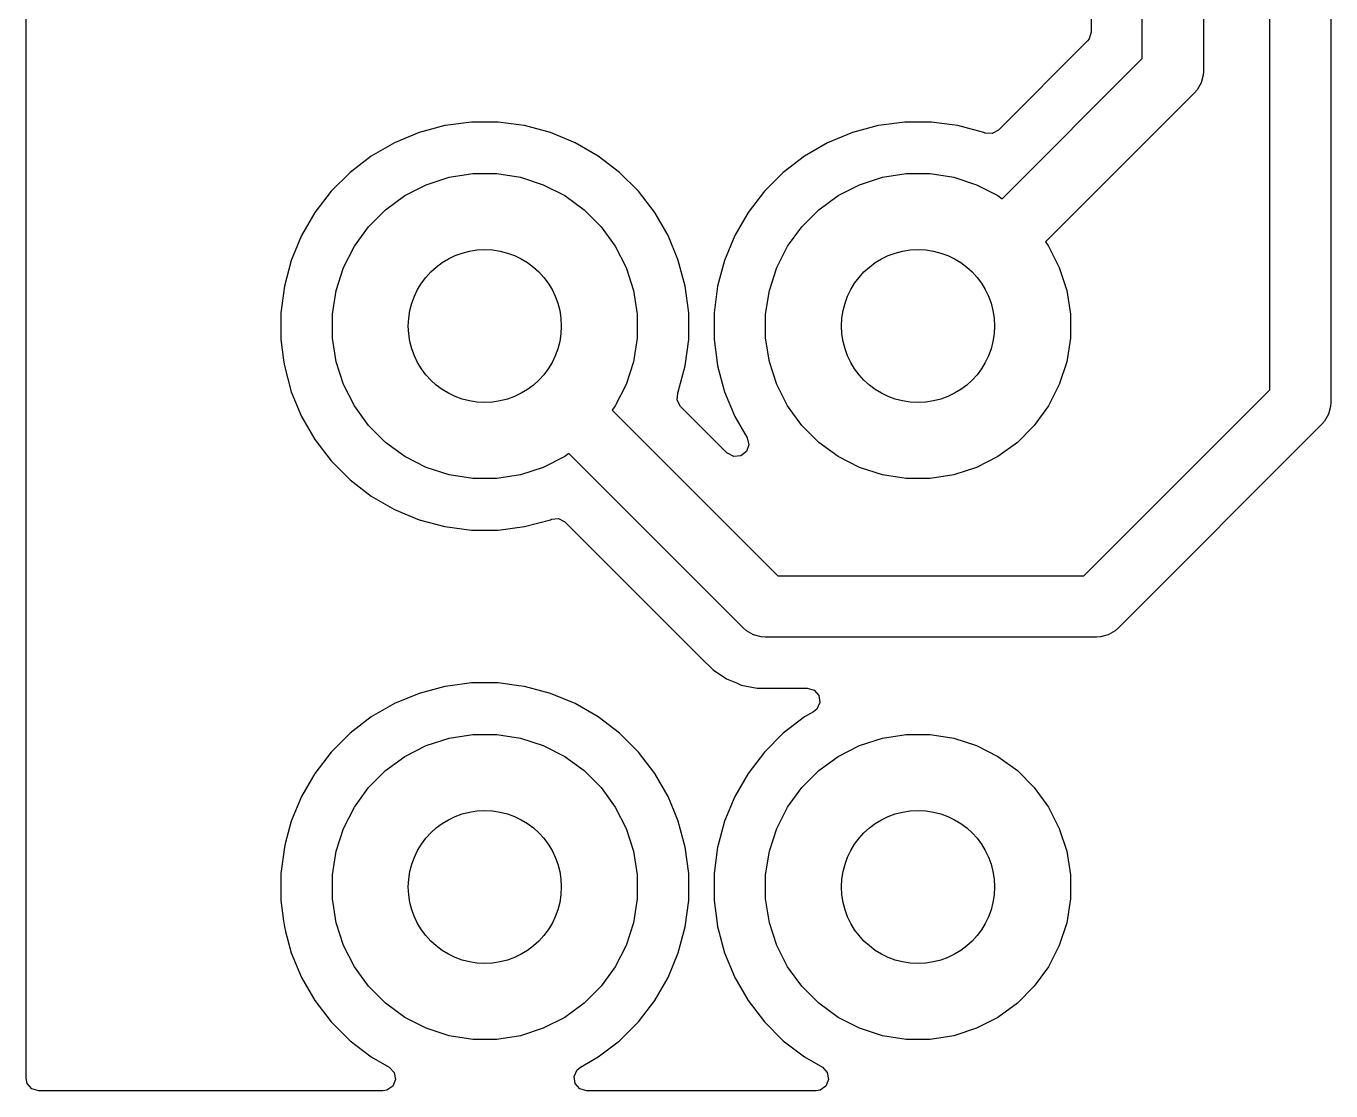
# Model space of a CAD drawing. Extents: x 106.5 to 136.8, y -97.6 to -56.6.
# Drawn here: x 106.5 to 119.3, y -97.5 to -87.06 of the extents above; entities that cross this region are included whole.
import ezdxf

# ---------------------------------------------------------------- set-up
doc = ezdxf.new("R2010")
doc.units = 0
doc.layers.add('BLACK', color=7, linetype='CONTINUOUS')

msp = doc.modelspace()

# ---------------------------------------------------------------- linework, layer by layer
at = {"layer": 'BLACK', "linetype": 'CONTINUOUS'}
for p, q in [((119.3, -78), (119.3, -90.75)), ((118.7, -90.625736), (118.7, -78.124264)), ((118.05, -83.25), (118.05, -87.5)), ((117.45, -87.375736), (117.45, -83.374264)), ((106.5005, -97.3755), (106.5005, -84.868905)), ((116.9495, -86.428996), (116.9495, -87.117059)), ((116.9495, -87.117059), (116.929815, -87.184098)), ((116.913181, -87.20474), (116.039201, -88.078719)), ((116.929815, -87.184098), (116.913181, -87.20474)), ((116.07484, -88.750895), (117.45, -87.375736)), ((118.047433, -87.539158), (118.027164, -87.614805)), ((118.05, -87.5), (118.047433, -87.539158)), ((118.027164, -87.614805), (117.988006, -87.682628)), ((117.962132, -87.712132), (116.499104, -89.175159)), ((117.988006, -87.682628), (117.962132, -87.712132)), ((110.608884, -88.03373), (110.440982, -88.078719)), ((110.637772, -88.029926), (110.608884, -88.03373)), ((110.868872, -87.9995), (110.637772, -88.029926)), ((110.86888, -87.9995), (110.868872, -87.9995)), ((111.13112, -87.9995), (110.86888, -87.9995)), ((111.131127, -87.9995), (111.13112, -87.9995)), ((111.333339, -88.026123), (111.131127, -87.9995)), ((111.391116, -88.03373), (111.333339, -88.026123)), ((111.644419, -88.101602), (111.391116, -88.03373)), ((114.858884, -88.03373), (114.690982, -88.078719)), ((114.887772, -88.029926), (114.858884, -88.03373)), ((115.118872, -87.9995), (114.887772, -88.029926)), ((115.11888, -87.9995), (115.118872, -87.9995)), ((115.38112, -87.9995), (115.11888, -87.9995)), ((115.381127, -87.9995), (115.38112, -87.9995)), ((115.583339, -88.026123), (115.381127, -87.9995)), ((115.641116, -88.03373), (115.583339, -88.026123)), ((115.748172, -88.062415), (115.641116, -88.03373)), ((110.355571, -88.101605), (110.113309, -88.201953)), ((110.355581, -88.101602), (110.355571, -88.101605)), ((110.440982, -88.078719), (110.355581, -88.101602)), ((111.644421, -88.101603), (111.644419, -88.101602)), ((111.644428, -88.101605), (111.644421, -88.101603)), ((111.88669, -88.201953), (111.644428, -88.101605)), ((114.605571, -88.101605), (114.363309, -88.201953)), ((114.605581, -88.101602), (114.605571, -88.101605)), ((114.690982, -88.078719), (114.605581, -88.101602)), ((115.894418, -88.101601), (115.748172, -88.062415)), ((115.899895, -88.10387), (115.894418, -88.101601)), ((115.904086, -88.105606), (115.899895, -88.10387)), ((115.908186, -88.10722), (115.904086, -88.105606)), ((115.977878, -88.112204), (115.908186, -88.10722)), ((116.039201, -88.078719), (115.977878, -88.112204)), ((110.113299, -88.201958), (109.886196, -88.333075)), ((110.113309, -88.201953), (110.113299, -88.201958)), ((111.8867, -88.201958), (111.88669, -88.201953)), ((112.113803, -88.333075), (111.8867, -88.201958)), ((114.363299, -88.201958), (114.136196, -88.333075)), ((114.363309, -88.201953), (114.363299, -88.201958)), ((109.886196, -88.333075), (109.678148, -88.492718)), ((112.321851, -88.492718), (112.113803, -88.333075)), ((114.136196, -88.333075), (113.928148, -88.492718)), ((109.678148, -88.492718), (109.492718, -88.678148)), ((110.425975, -88.614181), (110.649832, -88.541445)), ((110.649832, -88.541445), (110.882311, -88.504624)), ((110.882311, -88.504624), (111.117689, -88.504624)), ((111.117689, -88.504624), (111.350168, -88.541445)), ((111.350168, -88.541445), (111.574025, -88.614181)), ((112.32186, -88.492726), (112.321851, -88.492718)), ((112.507274, -88.67814), (112.32186, -88.492726)), ((113.928148, -88.492718), (113.742718, -88.678148)), ((114.675975, -88.614181), (114.899832, -88.541445)), ((114.899832, -88.541445), (115.132311, -88.504624)), ((115.132311, -88.504624), (115.367689, -88.504624)), ((115.367689, -88.504624), (115.600168, -88.541445)), ((115.600168, -88.541445), (115.824025, -88.614181)), ((109.492718, -88.678148), (109.333075, -88.886196)), ((110.216252, -88.72104), (110.425975, -88.614181)), ((111.574025, -88.614181), (111.783748, -88.72104)), ((112.507281, -88.678148), (112.507274, -88.67814)), ((112.666924, -88.886196), (112.507281, -88.678148)), ((113.742718, -88.678148), (113.583075, -88.886196)), ((114.466252, -88.72104), (114.675975, -88.614181)), ((115.824025, -88.614181), (116.033748, -88.72104)), ((110.025828, -88.859391), (110.216252, -88.72104)), ((111.783748, -88.72104), (111.974172, -88.859391)), ((114.275828, -88.859391), (114.466252, -88.72104)), ((116.033748, -88.72104), (116.07484, -88.750895)), ((109.333075, -88.886196), (109.201958, -89.113299)), ((109.859391, -89.025828), (110.025828, -88.859391)), ((111.974172, -88.859391), (112.140609, -89.025828)), ((112.798041, -89.113299), (112.666924, -88.886196)), ((113.583075, -88.886196), (113.451958, -89.113299)), ((114.109391, -89.025828), (114.275828, -88.859391)), ((109.72104, -89.216252), (109.859391, -89.025828)), ((112.140609, -89.025828), (112.27896, -89.216252)), ((113.97104, -89.216252), (114.109391, -89.025828)), ((109.201953, -89.113309), (109.101605, -89.355571)), ((109.201958, -89.113299), (109.201953, -89.113309)), ((112.798046, -89.113309), (112.798041, -89.113299)), ((112.894401, -89.345931), (112.798046, -89.113309)), ((113.451953, -89.113309), (113.351605, -89.355571)), ((113.451958, -89.113299), (113.451953, -89.113309)), ((116.499104, -89.175159), (116.52896, -89.216252)), ((109.614181, -89.425975), (109.72104, -89.216252)), ((112.27896, -89.216252), (112.385819, -89.425975)), ((113.864181, -89.425975), (113.97104, -89.216252)), ((116.52896, -89.216252), (116.635819, -89.425975)), ((109.101602, -89.355581), (109.03373, -89.608885)), ((109.101605, -89.355571), (109.101602, -89.355581)), ((109.541445, -89.649832), (109.614181, -89.425975)), ((112.385819, -89.425975), (112.458555, -89.649832)), ((112.898398, -89.355581), (112.894401, -89.345931)), ((112.96627, -89.608884), (112.898398, -89.355581)), ((113.351602, -89.355581), (113.28373, -89.608885)), ((113.351605, -89.355571), (113.351602, -89.355581)), ((113.791445, -89.649832), (113.864181, -89.425975)), ((116.635819, -89.425975), (116.708555, -89.649832)), ((109.03373, -89.608885), (108.9995, -89.868872)), ((109.504624, -89.882311), (109.541445, -89.649832)), ((112.458555, -89.649832), (112.495376, -89.882311)), ((113.0005, -89.86888), (112.96627, -89.608884)), ((113.28373, -89.608885), (113.2495, -89.868872)), ((113.754624, -89.882311), (113.791445, -89.649832)), ((116.708555, -89.649832), (116.745376, -89.882311)), ((108.9995, -89.868872), (108.9995, -90.131127)), ((109.504624, -90.117689), (109.504624, -89.882311)), ((112.495376, -89.882311), (112.495376, -90.117689)), ((113.0005, -90.13112), (113.0005, -89.86888)), ((113.2495, -89.868872), (113.2495, -90.131127)), ((113.754624, -90.117689), (113.754624, -89.882311)), ((116.745376, -89.882311), (116.745376, -90.117689)), ((108.9995, -90.131127), (109.026123, -90.333339)), ((109.541445, -90.350168), (109.504624, -90.117689)), ((112.495376, -90.117689), (112.458555, -90.350168)), ((112.96627, -90.391116), (113.0005, -90.13112)), ((113.2495, -90.131127), (113.276123, -90.333339)), ((113.791445, -90.350168), (113.754624, -90.117689)), ((116.745376, -90.117689), (116.708555, -90.350168)), ((109.026123, -90.333339), (109.03373, -90.391116)), ((109.614181, -90.574025), (109.541445, -90.350168)), ((112.458555, -90.350168), (112.385819, -90.574025)), ((113.276123, -90.333339), (113.28373, -90.391116)), ((113.864181, -90.574025), (113.791445, -90.350168)), ((116.708555, -90.350168), (116.635819, -90.574025)), ((109.03373, -90.391116), (109.101602, -90.644418)), ((112.898398, -90.644419), (112.96627, -90.391116)), ((113.28373, -90.391116), (113.351602, -90.644418)), ((109.72104, -90.783748), (109.614181, -90.574025)), ((112.385819, -90.574025), (112.27896, -90.783748)), ((113.97104, -90.783748), (113.864181, -90.574025)), ((116.635819, -90.574025), (116.52896, -90.783748)), ((109.101602, -90.644418), (109.101605, -90.644428)), ((109.101605, -90.644428), (109.201953, -90.88669)), ((112.887795, -90.72788), (112.892779, -90.658188)), ((112.92128, -90.789203), (112.887795, -90.72788)), ((112.892779, -90.658188), (112.894402, -90.654065)), ((112.894402, -90.654065), (112.898398, -90.644419)), ((113.351602, -90.644418), (113.351605, -90.644428)), ((113.351605, -90.644428), (113.451953, -90.88669)), ((116.875736, -92.45), (118.7, -90.625736)), ((109.859391, -90.974172), (109.72104, -90.783748)), ((112.27896, -90.783748), (112.249104, -90.82484)), ((112.249104, -90.82484), (113.874264, -92.45)), ((113.377689, -91.245612), (112.92128, -90.789203)), ((114.109391, -90.974172), (113.97104, -90.783748)), ((116.52896, -90.783748), (116.390609, -90.974172)), ((119.277164, -90.864805), (119.238006, -90.932628)), ((119.297433, -90.789158), (119.277164, -90.864805)), ((119.3, -90.75), (119.297433, -90.789158)), ((109.201953, -90.88669), (109.201958, -90.8867)), ((109.201958, -90.8867), (109.333075, -91.113803)), ((110.025828, -91.140609), (109.859391, -90.974172)), ((113.451953, -90.88669), (113.451958, -90.8867)), ((113.451958, -90.8867), (113.572757, -91.095931)), ((114.275828, -91.140609), (114.109391, -90.974172)), ((116.390609, -90.974172), (116.224172, -91.140609)), ((119.212132, -90.962132), (117.212132, -92.962132)), ((119.238006, -90.932628), (119.212132, -90.962132)), ((109.333075, -91.113803), (109.492718, -91.321851)), ((113.572757, -91.095931), (113.58923, -91.163832)), ((110.216252, -91.27896), (110.025828, -91.140609)), ((111.82484, -91.249104), (111.783748, -91.27896)), ((113.537868, -92.962132), (111.82484, -91.249104)), ((113.3798, -91.247674), (113.377689, -91.245612)), ((113.441902, -91.27969), (113.3798, -91.247674)), ((113.566377, -91.229859), (113.511456, -91.273049)), ((113.58923, -91.163832), (113.566377, -91.229859)), ((114.466252, -91.27896), (114.275828, -91.140609)), ((116.224172, -91.140609), (116.033748, -91.27896)), ((109.492718, -91.321851), (109.492726, -91.32186)), ((109.492726, -91.32186), (109.67814, -91.507274)), ((110.425975, -91.385819), (110.216252, -91.27896)), ((110.649832, -91.458555), (110.425975, -91.385819)), ((111.574025, -91.385819), (111.350168, -91.458555)), ((111.783748, -91.27896), (111.574025, -91.385819)), ((113.511456, -91.273049), (113.441902, -91.27969)), ((114.675975, -91.385819), (114.466252, -91.27896)), ((114.899832, -91.458555), (114.675975, -91.385819)), ((115.824025, -91.385819), (115.600168, -91.458555)), ((116.033748, -91.27896), (115.824025, -91.385819)), ((109.67814, -91.507274), (109.678148, -91.507281)), ((109.678148, -91.507281), (109.886196, -91.666924)), ((110.882311, -91.495376), (110.649832, -91.458555)), ((111.117689, -91.495376), (110.882311, -91.495376)), ((111.350168, -91.458555), (111.117689, -91.495376)), ((115.132311, -91.495376), (114.899832, -91.458555)), ((115.367689, -91.495376), (115.132311, -91.495376)), ((115.600168, -91.458555), (115.367689, -91.495376)), ((109.886196, -91.666924), (110.113299, -91.798041)), ((110.113299, -91.798041), (110.113309, -91.798046)), ((110.113309, -91.798046), (110.355571, -91.898394)), ((110.355571, -91.898394), (110.355581, -91.898398)), ((110.355581, -91.898398), (110.608884, -91.96627)), ((111.391116, -91.96627), (111.644419, -91.898398)), ((111.644419, -91.898398), (111.654066, -91.894401)), ((111.654066, -91.894401), (111.723534, -91.88693)), ((111.723534, -91.88693), (111.786015, -91.918203)), ((110.608884, -91.96627), (110.86888, -92.0005)), ((110.86888, -92.0005), (110.868887, -92.0005)), ((110.868887, -92.0005), (111.131113, -92.0005)), ((111.131113, -92.0005), (111.13112, -92.0005)), ((111.13112, -92.0005), (111.391116, -91.96627)), ((111.786015, -91.918203), (111.789203, -91.92128)), ((111.789203, -91.92128), (113.12387, -93.255947)), ((113.874264, -92.45), (116.875736, -92.45)), ((113.567372, -92.988006), (113.537868, -92.962132)), ((113.635195, -93.027164), (113.567372, -92.988006)), ((113.710842, -93.047433), (113.635195, -93.027164)), ((113.75, -93.05), (113.710842, -93.047433)), ((117, -93.05), (113.75, -93.05)), ((117.039158, -93.047433), (117, -93.05)), ((117.114805, -93.027164), (117.039158, -93.047433)), ((117.182628, -92.988006), (117.114805, -93.027164)), ((117.212132, -92.962132), (117.182628, -92.988006)), ((113.12387, -93.255947), (113.123891, -93.25597)), ((113.123891, -93.25597), (113.239707, -93.371786)), ((113.239707, -93.371786), (113.239711, -93.371789)), ((113.239711, -93.371789), (113.370814, -93.45939)), ((110.608884, -93.53373), (110.355581, -93.601602)), ((110.637772, -93.529926), (110.608884, -93.53373)), ((110.868872, -93.4995), (110.637772, -93.529926)), ((110.86888, -93.4995), (110.868872, -93.4995)), ((111.13112, -93.4995), (110.86888, -93.4995)), ((111.131127, -93.4995), (111.13112, -93.4995)), ((111.333339, -93.526123), (111.131127, -93.4995)), ((111.391116, -93.53373), (111.333339, -93.526123)), ((111.644419, -93.601602), (111.391116, -93.53373)), ((113.370814, -93.45939), (113.370827, -93.459397)), ((113.370827, -93.459397), (113.467646, -93.4995)), ((113.467646, -93.4995), (113.516503, -93.519737)), ((113.516503, -93.519737), (113.516507, -93.519737)), ((113.516507, -93.519737), (113.516508, -93.519738)), ((113.516508, -93.519738), (113.671154, -93.5505)), ((113.671154, -93.5505), (113.671157, -93.5505)), ((113.671157, -93.5505), (113.671158, -93.5505)), ((113.671158, -93.5505), (114.162859, -93.5505)), ((114.162859, -93.5505), (114.229898, -93.570185)), ((110.355571, -93.601605), (110.113309, -93.701953)), ((110.355581, -93.601602), (110.355571, -93.601605)), ((111.644421, -93.601603), (111.644419, -93.601602)), ((111.644428, -93.601605), (111.644421, -93.601603)), ((111.88669, -93.701953), (111.644428, -93.601605)), ((114.229898, -93.570185), (114.275653, -93.622989)), ((114.285597, -93.692147), (114.256572, -93.755703)), ((114.275653, -93.622989), (114.285597, -93.692147)), ((110.113299, -93.701958), (109.886196, -93.833075)), ((110.113309, -93.701953), (110.113299, -93.701958)), ((111.8867, -93.701958), (111.88669, -93.701953)), ((112.113803, -93.833075), (111.8867, -93.701958)), ((114.224859, -93.781887), (114.136196, -93.833075)), ((114.256572, -93.755703), (114.224859, -93.781887)), ((109.886196, -93.833075), (109.678148, -93.992718)), ((112.321851, -93.992718), (112.113803, -93.833075)), ((114.136196, -93.833075), (113.928148, -93.992718)), ((109.678148, -93.992718), (109.492718, -94.178148)), ((110.425975, -94.114181), (110.649832, -94.041445)), ((110.649832, -94.041445), (110.882311, -94.004624)), ((110.882311, -94.004624), (111.117689, -94.004624)), ((111.117689, -94.004624), (111.350168, -94.041445)), ((111.350168, -94.041445), (111.574025, -94.114181)), ((112.32186, -93.992726), (112.321851, -93.992718)), ((112.507274, -94.17814), (112.32186, -93.992726)), ((113.928148, -93.992718), (113.742718, -94.178148)), ((114.675975, -94.114181), (114.899832, -94.041445)), ((114.899832, -94.041445), (115.132311, -94.004624)), ((115.132311, -94.004624), (115.367689, -94.004624)), ((115.367689, -94.004624), (115.600168, -94.041445)), ((115.600168, -94.041445), (115.824025, -94.114181)), ((109.492718, -94.178148), (109.333075, -94.386196)), ((110.216252, -94.22104), (110.425975, -94.114181)), ((111.574025, -94.114181), (111.783748, -94.22104)), ((112.507281, -94.178148), (112.507274, -94.17814)), ((112.666924, -94.386196), (112.507281, -94.178148)), ((113.742718, -94.178148), (113.583075, -94.386196)), ((114.466252, -94.22104), (114.675975, -94.114181)), ((115.824025, -94.114181), (116.033748, -94.22104)), ((110.025828, -94.359391), (110.216252, -94.22104)), ((111.783748, -94.22104), (111.974172, -94.359391)), ((114.275828, -94.359391), (114.466252, -94.22104)), ((116.033748, -94.22104), (116.224172, -94.359391)), ((109.333075, -94.386196), (109.201958, -94.613299)), ((109.859391, -94.525828), (110.025828, -94.359391)), ((111.974172, -94.359391), (112.140609, -94.525828)), ((112.798041, -94.613299), (112.666924, -94.386196)), ((113.583075, -94.386196), (113.451958, -94.613299)), ((114.109391, -94.525828), (114.275828, -94.359391)), ((116.224172, -94.359391), (116.390609, -94.525828)), ((109.72104, -94.716252), (109.859391, -94.525828)), ((112.140609, -94.525828), (112.27896, -94.716252)), ((113.97104, -94.716252), (114.109391, -94.525828)), ((116.390609, -94.525828), (116.52896, -94.716252)), ((109.201953, -94.613309), (109.101605, -94.855571)), ((109.201958, -94.613299), (109.201953, -94.613309)), ((109.614181, -94.925975), (109.72104, -94.716252)), ((112.27896, -94.716252), (112.385819, -94.925975)), ((112.798046, -94.613309), (112.798041, -94.613299)), ((112.858004, -94.758061), (112.798046, -94.613309)), ((113.451953, -94.613309), (113.351605, -94.855571)), ((113.451958, -94.613299), (113.451953, -94.613309)), ((113.864181, -94.925975), (113.97104, -94.716252)), ((116.52896, -94.716252), (116.635819, -94.925975)), ((112.898398, -94.855581), (112.858004, -94.758061)), ((109.101602, -94.855581), (109.042206, -95.077253)), ((109.101605, -94.855571), (109.101602, -94.855581)), ((109.541445, -95.149832), (109.614181, -94.925975)), ((112.385819, -94.925975), (112.458555, -95.149832)), ((112.96627, -95.108884), (112.898398, -94.855581)), ((113.351602, -94.855581), (113.292206, -95.077253)), ((113.351605, -94.855571), (113.351602, -94.855581)), ((113.791445, -95.149832), (113.864181, -94.925975)), ((116.635819, -94.925975), (116.708555, -95.149832)), ((109.042206, -95.077253), (109.03373, -95.108885)), ((113.292206, -95.077253), (113.28373, -95.108885)), ((109.03373, -95.108885), (108.9995, -95.368872)), ((109.504624, -95.382311), (109.541445, -95.149832)), ((112.458555, -95.149832), (112.495376, -95.382311)), ((113.0005, -95.36888), (112.96627, -95.108884)), ((113.28373, -95.108885), (113.2495, -95.368872)), ((113.754624, -95.382311), (113.791445, -95.149832)), ((116.708555, -95.149832), (116.745376, -95.382311)), ((108.9995, -95.368872), (108.9995, -95.631127)), ((109.504624, -95.617689), (109.504624, -95.382311)), ((112.495376, -95.382311), (112.495376, -95.617689)), ((113.0005, -95.63112), (113.0005, -95.36888)), ((113.2495, -95.368872), (113.2495, -95.631127)), ((113.754624, -95.617689), (113.754624, -95.382311)), ((116.745376, -95.382311), (116.745376, -95.617689)), ((108.9995, -95.631127), (109.026123, -95.833339)), ((109.541445, -95.850168), (109.504624, -95.617689)), ((112.495376, -95.617689), (112.458555, -95.850168)), ((112.96627, -95.891116), (113.0005, -95.63112)), ((113.2495, -95.631127), (113.276123, -95.833339)), ((113.791445, -95.850168), (113.754624, -95.617689)), ((116.745376, -95.617689), (116.708555, -95.850168)), ((109.026123, -95.833339), (109.03373, -95.891116)), ((109.614181, -96.074025), (109.541445, -95.850168)), ((112.458555, -95.850168), (112.385819, -96.074025)), ((113.276123, -95.833339), (113.28373, -95.891116)), ((113.864181, -96.074025), (113.791445, -95.850168)), ((116.708555, -95.850168), (116.635819, -96.074025)), ((109.03373, -95.891116), (109.046349, -95.938211)), ((109.046349, -95.938211), (109.101602, -96.144418)), ((112.898398, -96.144419), (112.96627, -95.891116)), ((113.28373, -95.891116), (113.296349, -95.938211)), ((113.296349, -95.938211), (113.351602, -96.144418)), ((109.72104, -96.283748), (109.614181, -96.074025)), ((112.385819, -96.074025), (112.27896, -96.283748)), ((113.97104, -96.283748), (113.864181, -96.074025)), ((116.635819, -96.074025), (116.52896, -96.283748)), ((109.101602, -96.144418), (109.101605, -96.144428)), ((109.101605, -96.144428), (109.201953, -96.38669)), ((112.798043, -96.386697), (112.898398, -96.144419)), ((113.351602, -96.144418), (113.351605, -96.144428)), ((113.351605, -96.144428), (113.451953, -96.38669)), ((109.859391, -96.474172), (109.72104, -96.283748)), ((112.27896, -96.283748), (112.140609, -96.474172)), ((114.109391, -96.474172), (113.97104, -96.283748)), ((116.52896, -96.283748), (116.390609, -96.474172)), ((109.201953, -96.38669), (109.201958, -96.3867)), ((109.201958, -96.3867), (109.333075, -96.613803)), ((110.025828, -96.640609), (109.859391, -96.474172)), ((112.140609, -96.474172), (111.974172, -96.640609)), ((112.666924, -96.613803), (112.798043, -96.386697)), ((113.451953, -96.38669), (113.451958, -96.3867)), ((113.451958, -96.3867), (113.583075, -96.613803)), ((114.275828, -96.640609), (114.109391, -96.474172)), ((116.390609, -96.474172), (116.224172, -96.640609)), ((109.333075, -96.613803), (109.492718, -96.821851)), ((112.507282, -96.821851), (112.666924, -96.613803)), ((113.583075, -96.613803), (113.742718, -96.821851)), ((110.216252, -96.77896), (110.025828, -96.640609)), ((111.974172, -96.640609), (111.783748, -96.77896)), ((114.466252, -96.77896), (114.275828, -96.640609)), ((116.224172, -96.640609), (116.033748, -96.77896)), ((109.492718, -96.821851), (109.492726, -96.82186)), ((109.492726, -96.82186), (109.67814, -97.007274)), ((110.425975, -96.885819), (110.216252, -96.77896)), ((110.649832, -96.958555), (110.425975, -96.885819)), ((111.574025, -96.885819), (111.350168, -96.958555)), ((111.783748, -96.77896), (111.574025, -96.885819)), ((112.32186, -97.007274), (112.507274, -96.82186)), ((112.507274, -96.82186), (112.507277, -96.821855)), ((112.507277, -96.821855), (112.507282, -96.821851)), ((113.742718, -96.821851), (113.742726, -96.82186)), ((113.742726, -96.82186), (113.92814, -97.007274)), ((114.675975, -96.885819), (114.466252, -96.77896)), ((114.899832, -96.958555), (114.675975, -96.885819)), ((115.824025, -96.885819), (115.600168, -96.958555)), ((116.033748, -96.77896), (115.824025, -96.885819)), ((109.67814, -97.007274), (109.678148, -97.007281)), ((109.678148, -97.007281), (109.886196, -97.166924)), ((110.882311, -96.995376), (110.649832, -96.958555)), ((111.117689, -96.995376), (110.882311, -96.995376)), ((111.350168, -96.958555), (111.117689, -96.995376)), ((112.113803, -97.166924), (112.321851, -97.007282)), ((112.321851, -97.007282), (112.321855, -97.007277)), ((112.321855, -97.007277), (112.32186, -97.007274)), ((113.92814, -97.007274), (113.928148, -97.007281)), ((113.928148, -97.007281), (114.136196, -97.166924)), ((115.132311, -96.995376), (114.899832, -96.958555)), ((115.367689, -96.995376), (115.132311, -96.995376)), ((115.600168, -96.958555), (115.367689, -96.995376)), ((109.886196, -97.166924), (110.061462, -97.268113)), ((110.061462, -97.268113), (110.109677, -97.31868)), ((111.906825, -97.294297), (111.938538, -97.268113)), ((111.938538, -97.268113), (112.113803, -97.166924)), ((114.136196, -97.166924), (114.311462, -97.268113)), ((114.311462, -97.268113), (114.359677, -97.31868)), ((106.511706, -97.427011), (106.5005, -97.3755)), ((110.122901, -97.387287), (110.096933, -97.452151)), ((110.109677, -97.31868), (110.122901, -97.387287)), ((111.8778, -97.357853), (111.906825, -97.294297)), ((111.887744, -97.427011), (111.8778, -97.357853)), ((114.372901, -97.387287), (114.346933, -97.452151)), ((114.359677, -97.31868), (114.372901, -97.387287)), ((106.557461, -97.479815), (106.511706, -97.427011)), ((106.6245, -97.4995), (106.557461, -97.479815)), ((109.999462, -97.4995), (106.6245, -97.4995)), ((110.040019, -97.49268), (109.999462, -97.4995)), ((110.096933, -97.452151), (110.040019, -97.49268)), ((111.933499, -97.479815), (111.887744, -97.427011)), ((112.000538, -97.4995), (111.933499, -97.479815)), ((114.249462, -97.4995), (112.000538, -97.4995)), ((114.290019, -97.49268), (114.249462, -97.4995)), ((114.346933, -97.452151), (114.290019, -97.49268))]:
    msp.add_line(p, q, dxfattribs=at)
at = {"layer": 'BLACK'}
for centre in [(111, -90), (115.25, -90), (111, -95.5), (115.25, -95.5)]:
    msp.add_circle(centre, 0.75, dxfattribs=at)

doc.saveas('drawing.dxf')
